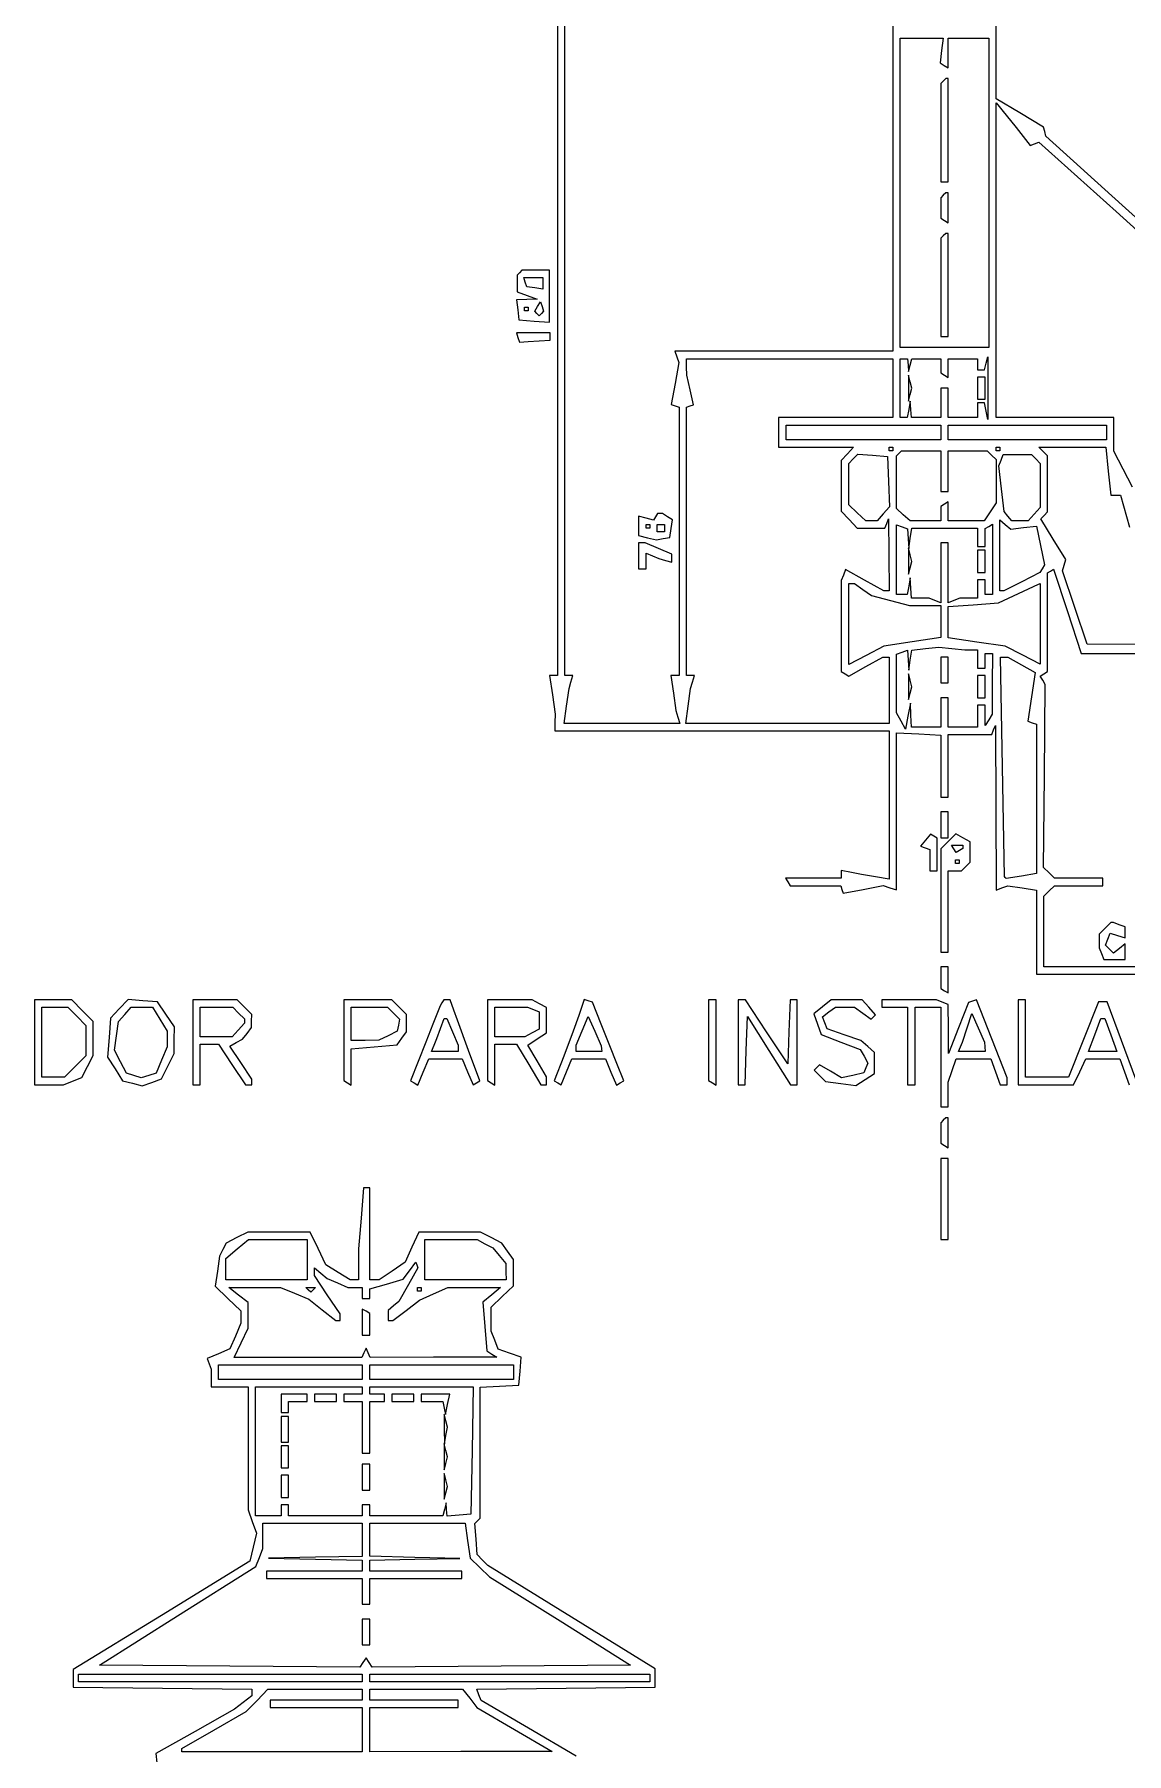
# Paper-space layout 'AN-08-DGE-065-A' of a CAD drawing. Header units: metres, sheet in millimetres. Extents: x 12 to 193, y 4 to 291.
# Drawn here: x 85.4 to 122.8, y 156.1 to 215.1 of the extents above; entities that cross this region are included whole.
import ezdxf

# ---------------------------------------------------------------- set-up
doc = ezdxf.new("R2010")
doc.units = ezdxf.units.M
doc.layers.add('DGE_CONTORNOS', color=7, linetype='Continuous', lineweight=0)
doc.layers.add('DGE_DATOS', color=7, linetype='Continuous', lineweight=0)

# ---------------------------------------------------------------- blocks, each defined once
blk = doc.blocks.new('LP_REF_DGE_MT_065_A')
at = {"layer": 'DGE_CONTORNOS'}
for points in [[(114.825, 220.253), (114.825, 212.241), (114.825, 204.23), (111.081, 204.23), (107.336, 204.23), (107.408, 204.04), (107.481, 203.851), (107.347, 203.127), (107.213, 202.403), (107.351, 202.357), (107.489, 202.311), (107.489, 197.706), (107.489, 193.1), (107.349, 193.1), (107.208, 193.1), (107.293, 192.499), (107.377, 191.898), (107.442, 191.677), (107.506, 191.456), (105.523, 191.456), (103.54, 191.456), (103.625, 192.056), (103.709, 192.657), (103.774, 192.879), (103.839, 193.1), (103.704, 193.1), (103.569, 193.1), (103.569, 205.747), (103.569, 218.395)], [(103.316, 218.374), (103.316, 205.737), (103.316, 193.1), (103.177, 193.1), (103.039, 193.1), (103.138, 192.436), (103.237, 191.772), (103.226, 191.487), (103.216, 191.203), (108.957, 191.203), (114.699, 191.203), (114.699, 188.659), (114.699, 186.116), (114.224, 186.197), (113.75, 186.279), (113.402, 186.348), (113.054, 186.417), (113.054, 186.28), (113.054, 186.144), (112.098, 186.144), (111.142, 186.144), (111.221, 186.017), (111.299, 185.891), (112.166, 185.891), (113.033, 185.891), (113.076, 185.762), (113.119, 185.633), (113.806, 185.763), (114.492, 185.893), (114.722, 185.82), (114.952, 185.747), (114.951, 188.443), (114.951, 191.139), (115.71, 191.097), (116.469, 191.054), (116.469, 189.99), (116.469, 188.926), (116.596, 188.926), (116.722, 188.926), (116.722, 190.001), (116.722, 191.076), (117.471, 191.076), (118.219, 191.076), (118.283, 191.234), (118.347, 191.392), (118.357, 188.565), (118.367, 185.737), (118.566, 185.814), (118.766, 185.891), (119.262, 185.811), (119.758, 185.732), (119.758, 184.294), (119.758, 182.855), (126.335, 182.855)], [(126.461, 183.108), (120.011, 183.108), (120.011, 184.319), (120.011, 185.529), (120.191, 185.71), (120.372, 185.891), (121.203, 185.891), (122.034, 185.891), (122.034, 186.017), (122.034, 186.144), (121.203, 186.144), (120.372, 186.144), (120.184, 186.332), (119.996, 186.52), (120.026, 189.658), (120.057, 192.796), (119.969, 192.939), (119.88, 193.082), (120.009, 193.162), (120.137, 193.241), (120.137, 194.934), (120.137, 196.626), (120.239, 196.689), (120.34, 196.752), (120.817, 195.305), (121.293, 193.859), (129.379, 193.859)], [(129.476, 194.142), (121.488, 194.175), (121.066, 195.435), (120.643, 196.695), (120.703, 196.889), (120.762, 197.084), (120.33, 197.779), (119.898, 198.475), (120.017, 198.595), (120.137, 198.715), (120.137, 199.677), (120.137, 200.638), (119.985, 200.79), (119.834, 200.941), (120.983, 200.941), (122.131, 200.941), (122.219, 200.119), (122.308, 199.297), (122.47, 199.297), (122.633, 199.297), (122.946, 198.19)], [(123.044, 199.564), (122.729, 200.185), (122.414, 200.806), (122.414, 201.38), (122.414, 201.953), (120.39, 201.953), (118.367, 201.953), (118.367, 207.354), (118.367, 212.754), (118.468, 212.634), (118.569, 212.514), (119.052, 211.905), (119.535, 211.297), (119.685, 211.354), (119.836, 211.412), (122.485, 209.024), (125.133, 206.635)], [(125.31, 206.886), (122.692, 209.249), (120.074, 211.612), (120.035, 211.769), (119.996, 211.926), (119.183, 212.409), (118.371, 212.893), (118.369, 216.593)], [(123.168, 179.251), (122.675, 180.579), (122.183, 181.907), (122.03, 181.907), (121.877, 181.907), (121.366, 180.61), (120.854, 179.314), (120.116, 179.314), (119.378, 179.314), (119.378, 180.642), (119.378, 181.97), (119.252, 181.97), (119.125, 181.97), (119.125, 180.516), (119.125, 179.061), (120.076, 179.061), (121.027, 179.061), (121.238, 179.504), (121.449, 179.946), (122.032, 179.946), (122.616, 179.946), (122.776, 179.504), (122.936, 179.061)], [(103.948, 156.017), (102.32, 156.973), (100.691, 157.928), (100.617, 158.121), (100.543, 158.315), (103.605, 158.349), (106.667, 158.383), (106.667, 158.698), (106.667, 159.013), (103.792, 160.785), (100.917, 162.556), (100.735, 162.746), (100.552, 162.936), (100.516, 163.468), (100.48, 164), (100.57, 164.09), (100.66, 164.179), (100.66, 166.428), (100.66, 168.677), (101.324, 168.715), (101.988, 168.753), (102.027, 169.232), (102.067, 169.71), (101.67, 169.848), (101.274, 169.986), (101.156, 170.295), (101.039, 170.604), (101.039, 171.015), (101.039, 171.425), (101.418, 171.789), (101.798, 172.152), (101.798, 172.606), (101.798, 173.061), (101.6, 173.342), (101.403, 173.624), (101.038, 173.813), (100.672, 174.002), (99.61, 174.002), (98.548, 174.002), (98.314, 173.484), (98.081, 172.966), (97.633, 172.662), (97.186, 172.358), (97.026, 172.358), (96.865, 172.358), (96.865, 173.939), (96.865, 175.52), (96.757, 175.52), (96.65, 175.52), (96.568, 174.476), (96.487, 173.433), (96.487, 172.896), (96.486, 172.358), (96.343, 172.358), (96.199, 172.358), (95.782, 172.616), (95.365, 172.873), (95.092, 173.438), (94.819, 174.002), (93.749, 174.002), (92.679, 174.002), (92.309, 173.811), (91.94, 173.62), (91.827, 173.4), (91.714, 173.18), (91.636, 172.665), (91.557, 172.151), (91.998, 171.724), (92.438, 171.297), (92.438, 171.084), (92.438, 170.871), (92.254, 170.431), (92.07, 169.99), (91.679, 169.828), (91.287, 169.666), (91.357, 169.484), (91.427, 169.302), (91.427, 168.996), (91.427, 168.69), (92.059, 168.69), (92.691, 168.69), (92.691, 166.581), (92.691, 164.471), (92.836, 164.073), (92.98, 163.674), (92.865, 163.189), (92.75, 162.704), (89.717, 160.847), (86.684, 158.991), (86.684, 158.687), (86.684, 158.383), (89.751, 158.349), (92.818, 158.315), (92.818, 158.2), (92.818, 158.085), (92.523, 157.854), (92.228, 157.624), (90.878, 156.865), (89.528, 156.106), (89.561, 155.79)]]:
    blk.add_lwpolyline(points, dxfattribs=at)
for points in [[(116.495, 214.552), (116.445, 214.125), (116.584, 214.039), (116.722, 213.953), (116.722, 214.467), (116.722, 214.98), (117.418, 214.98), (118.114, 214.98), (118.114, 209.668), (118.114, 204.356), (116.596, 204.356), (115.078, 204.356), (115.078, 209.668), (115.078, 214.98), (115.812, 214.98), (116.545, 214.98)], [(116.554, 213.504), (116.469, 213.42), (116.469, 211.734), (116.469, 210.047), (116.596, 210.047), (116.722, 210.047), (116.722, 211.818), (116.722, 213.589), (116.68, 213.589), (116.638, 213.589)], [(116.554, 209.584), (116.469, 209.499), (116.469, 209.149), (116.469, 208.798), (116.596, 208.719), (116.722, 208.641), (116.722, 209.155), (116.722, 209.668), (116.68, 209.668), (116.638, 209.668)], [(116.554, 208.192), (116.469, 208.108), (116.469, 206.422), (116.469, 204.736), (116.596, 204.736), (116.722, 204.736), (116.722, 206.506), (116.722, 208.277), (116.68, 208.277), (116.638, 208.277)], [(102.009, 206.928), (101.924, 206.843), (101.924, 206.559), (101.924, 206.274), (102.272, 206.147), (102.62, 206.02), (102.264, 206.01), (101.908, 206), (101.948, 205.652), (101.988, 205.305), (102.514, 205.266), (103.04, 205.228), (103.04, 206.12), (103.04, 207.012), (102.567, 207.012), (102.093, 207.012)], [(102.81, 206.561), (102.81, 206.362), (102.535, 206.403), (102.26, 206.443), (102.208, 206.601), (102.156, 206.759), (102.483, 206.759), (102.81, 206.759)], [(102.76, 205.529), (102.683, 205.452), (102.607, 205.528), (102.531, 205.604), (102.63, 205.764), (102.73, 205.925), (102.783, 205.765), (102.836, 205.605)], [(102.304, 205.684), (102.304, 205.621), (102.241, 205.621), (102.177, 205.621), (102.177, 205.684), (102.177, 205.747), (102.241, 205.747), (102.304, 205.747)], [(101.956, 204.704), (102.009, 204.546), (102.156, 204.558), (102.304, 204.571), (102.683, 204.59), (103.063, 204.609), (103.063, 204.736), (103.063, 204.862), (102.483, 204.862), (101.903, 204.862)], [(114.825, 202.965), (114.825, 201.953), (112.865, 201.953), (110.904, 201.953), (110.904, 201.447), (110.904, 200.941), (112.189, 200.941), (113.473, 200.941), (113.264, 200.71), (113.054, 200.479), (113.054, 199.611), (113.054, 198.744), (113.329, 198.452), (113.604, 198.159), (114.078, 198.159), (114.551, 198.159), (114.615, 198.317), (114.679, 198.475), (114.689, 197.242), (114.699, 196.009), (114.604, 196.011), (114.509, 196.013), (113.853, 196.375), (113.196, 196.737), (113.125, 196.552), (113.054, 196.368), (113.054, 194.804), (113.054, 193.241), (113.184, 193.161), (113.313, 193.081), (113.895, 193.407), (114.478, 193.732), (114.588, 193.732), (114.699, 193.732), (114.699, 192.594), (114.699, 191.456), (111.206, 191.456), (107.714, 191.456), (107.798, 192.056), (107.883, 192.657), (107.948, 192.879), (108.012, 193.1), (107.877, 193.1), (107.742, 193.1), (107.742, 197.706), (107.742, 202.311), (107.863, 202.354), (107.984, 202.396), (107.866, 202.902), (107.748, 203.408), (107.745, 203.692), (107.742, 203.977), (111.284, 203.977), (114.825, 203.977)], [(115.346, 203.755), (115.36, 203.534), (115.418, 203.755), (115.476, 203.977), (115.973, 203.977), (116.469, 203.977), (116.469, 203.731), (116.469, 203.486), (116.596, 203.408), (116.722, 203.329), (116.722, 203.653), (116.722, 203.977), (117.228, 203.977), (117.734, 203.977), (117.734, 203.787), (117.734, 203.597), (117.851, 203.597), (117.969, 203.597), (118.026, 203.819), (118.084, 204.04), (118.082, 202.965), (118.079, 201.89), (118.024, 202.174), (117.97, 202.459), (117.852, 202.459), (117.734, 202.459), (117.734, 202.206), (117.734, 201.953), (117.228, 201.953), (116.722, 201.953), (116.722, 202.459), (116.722, 202.965), (116.596, 202.965), (116.469, 202.965), (116.469, 202.459), (116.469, 201.953), (115.963, 201.953), (115.458, 201.953), (115.44, 202.238), (115.423, 202.522), (115.368, 202.238), (115.313, 201.953), (115.196, 201.953), (115.078, 201.953), (115.078, 202.965), (115.078, 203.977), (115.205, 203.977), (115.331, 203.977)], [(115.36, 202.965), (115.36, 202.522), (115.418, 202.744), (115.476, 202.965), (115.418, 203.186), (115.36, 203.408)], [(117.734, 202.965), (117.734, 202.585), (117.861, 202.585), (117.987, 202.585), (117.987, 202.965), (117.987, 203.344), (117.861, 203.344), (117.734, 203.344)], [(116.469, 201.447), (116.469, 201.194), (113.813, 201.194), (111.157, 201.194), (111.157, 201.447), (111.157, 201.7), (113.813, 201.7), (116.469, 201.7)], [(122.161, 201.447), (122.161, 201.194), (119.442, 201.194), (116.722, 201.194), (116.722, 201.447), (116.722, 201.7), (119.442, 201.7), (122.161, 201.7)], [(114.673, 199.756), (114.711, 198.888), (114.495, 198.65), (114.28, 198.412), (114.086, 198.412), (113.893, 198.412), (113.6, 198.687), (113.307, 198.962), (113.307, 199.673), (113.307, 200.385), (113.465, 200.542), (113.622, 200.7), (114.129, 200.662), (114.635, 200.625)], [(114.825, 200.878), (114.825, 200.815), (114.762, 200.815), (114.699, 200.815), (114.699, 200.878), (114.699, 200.941), (114.762, 200.941), (114.825, 200.941)], [(116.469, 200.119), (116.469, 199.424), (116.596, 199.424), (116.722, 199.424), (116.722, 200.119), (116.722, 200.815), (117.393, 200.815), (118.063, 200.815), (118.215, 200.663), (118.367, 200.511), (118.367, 199.773), (118.367, 199.035), (118.162, 198.724), (117.958, 198.412), (117.34, 198.412), (116.722, 198.412), (116.722, 198.735), (116.722, 199.059), (116.596, 198.981), (116.469, 198.903), (116.469, 198.657), (116.469, 198.412), (115.942, 198.412), (115.414, 198.412), (115.183, 198.621), (114.952, 198.83), (114.952, 199.738), (114.952, 200.646), (115.036, 200.73), (115.12, 200.815), (115.795, 200.815), (116.469, 200.815)], [(118.493, 200.878), (118.493, 200.815), (118.43, 200.815), (118.367, 200.815), (118.367, 200.878), (118.367, 200.941), (118.43, 200.941), (118.493, 200.941)], [(119.733, 200.537), (119.884, 200.385), (119.884, 199.63), (119.884, 198.874), (119.675, 198.643), (119.466, 198.412), (119.185, 198.412), (118.903, 198.412), (118.771, 198.571), (118.639, 198.73), (118.55, 199.514), (118.462, 200.298), (118.537, 200.493), (118.612, 200.688), (119.096, 200.688), (119.581, 200.688)], [(106.675, 198.55), (106.604, 198.436), (106.351, 198.502), (106.098, 198.568), (106.098, 198.239), (106.098, 197.911), (106.404, 197.834), (106.711, 197.757), (106.942, 197.801), (107.173, 197.845), (107.216, 198.146), (107.259, 198.446), (107.089, 198.554), (106.92, 198.661), (106.833, 198.663), (106.745, 198.665)], [(106.478, 198.222), (106.478, 198.159), (106.414, 198.159), (106.351, 198.159), (106.351, 198.222), (106.351, 198.285), (106.414, 198.285), (106.478, 198.285)], [(106.983, 198.159), (106.983, 198.032), (106.857, 198.032), (106.731, 198.032), (106.731, 198.159), (106.731, 198.285), (106.857, 198.285), (106.983, 198.285)], [(115.35, 197.797), (115.369, 197.463), (115.422, 197.811), (115.474, 198.159), (116.604, 198.159), (117.734, 198.159), (117.734, 197.843), (117.734, 197.526), (117.861, 197.526), (117.987, 197.526), (117.987, 197.835), (117.987, 198.144), (118.114, 198.222), (118.24, 198.3), (118.24, 197.091), (118.24, 195.882), (118.114, 195.882), (117.987, 195.882), (117.987, 196.135), (117.987, 196.388), (117.861, 196.388), (117.734, 196.388), (117.734, 196.072), (117.734, 195.756), (117.428, 195.756), (117.122, 195.756), (116.922, 195.679), (116.722, 195.602), (116.722, 196.628), (116.722, 197.653), (116.596, 197.653), (116.469, 197.653), (116.469, 196.628), (116.469, 195.602), (116.269, 195.679), (116.069, 195.756), (115.763, 195.756), (115.458, 195.756), (115.44, 196.104), (115.423, 196.451), (115.368, 196.167), (115.313, 195.882), (115.133, 195.882), (114.952, 195.882), (114.952, 197.08), (114.952, 198.277), (115.141, 198.205), (115.331, 198.132)], [(119.31, 198.182), (119.751, 198.234), (119.889, 197.566), (120.028, 196.898), (119.947, 196.767), (119.866, 196.636), (119.247, 196.323), (118.628, 196.009), (118.56, 196.009), (118.493, 196.009), (118.493, 197.226), (118.493, 198.443), (118.681, 198.287), (118.869, 198.131)], [(106.098, 197.21), (106.098, 196.768), (106.225, 196.768), (106.351, 196.768), (106.351, 197.034), (106.351, 197.301), (106.572, 197.209), (106.794, 197.118), (107.015, 197.055), (107.236, 196.991), (107.236, 197.131), (107.236, 197.27), (106.778, 197.462), (106.32, 197.653), (106.209, 197.653), (106.098, 197.653)], [(115.36, 197.021), (115.36, 196.578), (115.418, 196.799), (115.476, 197.021), (115.418, 197.242), (115.36, 197.463)], [(117.734, 197.021), (117.734, 196.641), (117.861, 196.641), (117.987, 196.641), (117.987, 197.021), (117.987, 197.4), (117.861, 197.4), (117.734, 197.4)], [(113.795, 196.058), (114.086, 195.854), (114.74, 195.68), (115.394, 195.506), (115.932, 195.504), (116.469, 195.503), (116.469, 194.956), (116.469, 194.41), (115.489, 194.258), (114.509, 194.105), (113.908, 193.791), (113.307, 193.477), (113.307, 194.869), (113.307, 196.262), (113.406, 196.262), (113.504, 196.262)], [(119.884, 194.877), (119.884, 193.491), (119.284, 193.8), (118.683, 194.109), (117.703, 194.252), (116.722, 194.395), (116.722, 194.932), (116.722, 195.469), (117.585, 195.531), (118.448, 195.592), (119.135, 195.917), (119.821, 196.241), (119.853, 196.251), (119.884, 196.262)], [(117.513, 193.987), (117.734, 193.985), (117.734, 193.669), (117.734, 193.353), (117.861, 193.353), (117.987, 193.353), (117.987, 193.606), (117.987, 193.859), (118.114, 193.859), (118.24, 193.859), (118.238, 192.815), (118.236, 191.772), (118.114, 191.582), (117.991, 191.392), (117.989, 191.74), (117.987, 192.088), (117.861, 192.088), (117.734, 192.088), (117.734, 191.709), (117.734, 191.329), (117.228, 191.329), (116.722, 191.329), (116.722, 191.835), (116.722, 192.341), (116.596, 192.341), (116.469, 192.341), (116.469, 191.835), (116.469, 191.329), (115.963, 191.329), (115.458, 191.329), (115.441, 191.74), (115.424, 192.151), (115.343, 191.709), (115.261, 191.266), (115.106, 191.542), (114.952, 191.818), (114.952, 192.825), (114.952, 193.832), (115.141, 193.904), (115.331, 193.977), (115.35, 193.633), (115.369, 193.29), (115.421, 193.63), (115.473, 193.971), (115.94, 194.025), (116.406, 194.08), (116.849, 194.034), (117.291, 193.988)], [(116.469, 193.29), (116.469, 192.847), (116.596, 192.847), (116.722, 192.847), (116.722, 193.29), (116.722, 193.732), (116.596, 193.732), (116.469, 193.732)], [(119.24, 193.471), (119.706, 193.209), (119.581, 192.372), (119.456, 191.535), (119.607, 191.485), (119.758, 191.435), (119.758, 188.869), (119.758, 186.303), (119.235, 186.219), (118.712, 186.135), (118.683, 186.171), (118.653, 186.207), (118.584, 189.97), (118.516, 193.732), (118.645, 193.732), (118.775, 193.732)], [(115.36, 192.72), (115.36, 192.278), (115.418, 192.499), (115.476, 192.72), (115.418, 192.942), (115.36, 193.163)], [(117.734, 192.72), (117.734, 192.341), (117.861, 192.341), (117.987, 192.341), (117.987, 192.72), (117.987, 193.1), (117.861, 193.1), (117.734, 193.1)], [(116.469, 187.978), (116.469, 187.535), (116.596, 187.535), (116.722, 187.535), (116.722, 187.978), (116.722, 188.42), (116.596, 188.42), (116.469, 188.42)], [(115.946, 187.45), (115.774, 187.241), (115.932, 187.188), (116.09, 187.134), (116.09, 186.766), (116.09, 186.397), (116.216, 186.397), (116.343, 186.397), (116.343, 186.958), (116.343, 187.52), (116.231, 187.589), (116.119, 187.659)], [(116.725, 187.411), (116.469, 187.156), (116.469, 185.385), (116.469, 183.614), (116.596, 183.614), (116.722, 183.614), (116.722, 185.005), (116.722, 186.397), (116.95, 186.397), (117.178, 186.397), (117.329, 186.548), (117.481, 186.7), (117.481, 187.05), (117.481, 187.4), (117.231, 187.533), (116.981, 187.667)], [(117.228, 187.226), (117.228, 187.17), (117.111, 187.098), (116.993, 187.025), (116.913, 187.153), (116.834, 187.282), (117.031, 187.282), (117.228, 187.282)], [(117.102, 186.713), (117.102, 186.65), (117.039, 186.65), (116.975, 186.65), (116.975, 186.713), (116.975, 186.776), (117.039, 186.776), (117.102, 186.776)], [(122.107, 184.427), (121.908, 184.229), (121.908, 183.995), (121.908, 183.761), (121.985, 183.561), (122.062, 183.361), (122.427, 183.361), (122.793, 183.361), (122.793, 183.63), (122.793, 183.898), (122.598, 183.736), (122.403, 183.574), (122.265, 183.712), (122.127, 183.85), (122.207, 184.057), (122.286, 184.264), (122.54, 184.184), (122.793, 184.103), (122.793, 184.288), (122.793, 184.473), (122.593, 184.549), (122.393, 184.626), (122.349, 184.626), (122.305, 184.626)], [(116.469, 182.736), (116.469, 182.364), (116.596, 182.286), (116.722, 182.208), (116.722, 182.658), (116.722, 183.108), (116.596, 183.108), (116.469, 183.108)], [(85.356, 180.516), (85.356, 179.061), (85.853, 179.061), (86.351, 179.061), (86.669, 179.182), (86.988, 179.303), (87.183, 179.682), (87.379, 180.06), (87.379, 180.646), (87.379, 181.231), (87.01, 181.6), (86.64, 181.97), (85.998, 181.97), (85.356, 181.97)], [(88.271, 181.661), (87.969, 181.34), (87.92, 180.675), (87.871, 180.01), (88.127, 179.602), (88.383, 179.194), (88.721, 179.11), (89.059, 179.025), (89.389, 179.141), (89.719, 179.257), (89.934, 179.697), (90.15, 180.136), (90.156, 180.592), (90.162, 181.047), (89.873, 181.477), (89.584, 181.907), (89.079, 181.944), (88.573, 181.982)], [(90.794, 180.516), (90.794, 179.061), (90.921, 179.061), (91.047, 179.061), (91.047, 179.757), (91.047, 180.452), (91.362, 180.452), (91.677, 180.452), (92.139, 179.757), (92.601, 179.061), (92.709, 179.061), (92.818, 179.061), (92.817, 179.156), (92.817, 179.251), (92.441, 179.817), (92.066, 180.383), (92.284, 180.503), (92.502, 180.624), (92.656, 180.823), (92.81, 181.022), (92.814, 181.243), (92.818, 181.464), (92.565, 181.717), (92.312, 181.97), (91.553, 181.97), (90.794, 181.97)], [(95.98, 180.586), (95.98, 179.203), (96.106, 179.124), (96.233, 179.046), (96.233, 179.669), (96.233, 180.291), (97.018, 180.362), (97.803, 180.433), (97.967, 180.657), (98.13, 180.88), (98.13, 181.172), (98.13, 181.464), (97.877, 181.717), (97.624, 181.97), (96.802, 181.97), (95.98, 181.97)], [(99.347, 181.869), (99.284, 181.767), (99.036, 181.141), (98.787, 180.516), (98.526, 179.857), (98.264, 179.198), (98.389, 179.12), (98.515, 179.043), (98.703, 179.495), (98.892, 179.946), (99.466, 179.946), (100.04, 179.946), (100.227, 179.499), (100.414, 179.051), (100.532, 179.124), (100.65, 179.197), (100.262, 180.236), (99.875, 181.274), (99.749, 181.622), (99.623, 181.97), (99.516, 181.97), (99.41, 181.97)], [(100.912, 180.586), (100.912, 179.203), (101.039, 179.124), (101.165, 179.046), (101.165, 179.749), (101.165, 180.452), (101.538, 180.452), (101.91, 180.452), (102.326, 179.757), (102.742, 179.061), (102.839, 179.061), (102.936, 179.061), (102.936, 179.197), (102.936, 179.332), (102.617, 179.876), (102.299, 180.42), (102.617, 180.629), (102.936, 180.838), (102.936, 181.273), (102.936, 181.708), (102.692, 181.839), (102.447, 181.97), (101.68, 181.97), (100.912, 181.97)], [(104.04, 181.438), (103.851, 180.895), (103.527, 180.045), (103.203, 179.194), (103.319, 179.123), (103.434, 179.051), (103.622, 179.499), (103.809, 179.946), (104.383, 179.946), (104.956, 179.946), (105.145, 179.495), (105.334, 179.043), (105.459, 179.12), (105.585, 179.198), (105.349, 179.793), (105.113, 180.389), (104.811, 181.139), (104.509, 181.889), (104.369, 181.935), (104.229, 181.982)], [(108.501, 180.586), (108.501, 179.203), (108.628, 179.124), (108.754, 179.046), (108.754, 180.508), (108.754, 181.97), (108.628, 181.97), (108.501, 181.97)], [(109.513, 180.516), (109.513, 179.061), (109.635, 179.061), (109.757, 179.061), (109.793, 180.231), (109.829, 181.401), (110.568, 180.231), (111.306, 179.061), (111.422, 179.061), (111.537, 179.061), (111.537, 180.516), (111.537, 181.97), (111.415, 181.97), (111.294, 181.97), (111.257, 180.875), (111.221, 179.78), (110.492, 180.875), (109.764, 181.97), (109.639, 181.97), (109.513, 181.97)], [(112.407, 181.73), (112.111, 181.491), (112.236, 181.136), (112.361, 180.78), (113.034, 180.522), (113.706, 180.263), (113.834, 180.034), (113.961, 179.805), (113.896, 179.635), (113.83, 179.464), (113.446, 179.38), (113.062, 179.296), (112.682, 179.52), (112.303, 179.743), (112.212, 179.652), (112.121, 179.561), (112.317, 179.365), (112.514, 179.168), (113.034, 179.098), (113.555, 179.029), (113.874, 179.238), (114.193, 179.446), (114.193, 179.803), (114.193, 180.16), (113.961, 180.37), (113.729, 180.58), (113.149, 180.777), (112.569, 180.975), (112.489, 181.185), (112.408, 181.394), (112.629, 181.556), (112.85, 181.717), (113.177, 181.717), (113.504, 181.717), (113.793, 181.515), (114.083, 181.312), (114.158, 181.387), (114.233, 181.463), (114.004, 181.716), (113.774, 181.97), (113.239, 181.97), (112.703, 181.97)], [(114.446, 181.844), (114.446, 181.717), (114.888, 181.717), (115.331, 181.717), (115.331, 180.389), (115.331, 179.061), (115.458, 179.061), (115.584, 179.061), (115.584, 180.389), (115.584, 181.717), (116.027, 181.717), (116.469, 181.717), (116.469, 180.01), (116.469, 178.302), (116.596, 178.302), (116.722, 178.302), (116.722, 178.726), (116.722, 179.15), (116.861, 179.548), (117, 179.946), (117.595, 179.946), (118.189, 179.946), (118.349, 179.504), (118.509, 179.061), (118.628, 179.061), (118.746, 179.061), (118.746, 179.181), (118.746, 179.301), (118.218, 180.639), (117.69, 181.976), (117.556, 181.932), (117.422, 181.887), (117.08, 181.012), (116.738, 180.136), (116.73, 180.976), (116.722, 181.817), (116.522, 181.893), (116.322, 181.97), (115.384, 181.97), (114.446, 181.97)], [(86.816, 181.407), (87.126, 181.096), (87.126, 180.575), (87.126, 180.054), (86.757, 179.684), (86.387, 179.314), (85.998, 179.314), (85.609, 179.314), (85.609, 180.516), (85.609, 181.717), (86.057, 181.717), (86.505, 181.717)], [(89.657, 181.306), (89.908, 180.895), (89.908, 180.626), (89.909, 180.357), (89.721, 179.908), (89.534, 179.459), (89.279, 179.378), (89.023, 179.297), (88.769, 179.378), (88.515, 179.459), (88.313, 179.85), (88.11, 180.241), (88.177, 180.736), (88.243, 181.231), (88.463, 181.474), (88.683, 181.717), (89.045, 181.717), (89.407, 181.717)], [(92.366, 181.518), (92.565, 181.32), (92.565, 181.244), (92.565, 181.168), (92.356, 180.937), (92.146, 180.705), (91.597, 180.705), (91.047, 180.705), (91.047, 181.211), (91.047, 181.717), (91.607, 181.717), (92.167, 181.717)], [(97.685, 181.512), (97.89, 181.307), (97.851, 181.104), (97.812, 180.901), (97.496, 180.742), (97.181, 180.583), (96.707, 180.581), (96.233, 180.579), (96.233, 181.148), (96.233, 181.717), (96.856, 181.717), (97.48, 181.717)], [(99.709, 180.88), (99.901, 180.422), (99.901, 180.31), (99.901, 180.199), (99.444, 180.199), (98.988, 180.199), (99.078, 180.421), (99.168, 180.642), (99.294, 180.99), (99.419, 181.338), (99.469, 181.338), (99.518, 181.338)], [(102.483, 181.64), (102.683, 181.564), (102.683, 181.265), (102.683, 180.967), (102.439, 180.836), (102.194, 180.705), (101.68, 180.705), (101.165, 180.705), (101.165, 181.211), (101.165, 181.717), (101.724, 181.717), (102.283, 181.717)], [(104.824, 180.294), (104.833, 180.199), (104.391, 180.199), (103.948, 180.199), (103.948, 180.31), (103.948, 180.422), (104.155, 180.911), (104.363, 181.401), (104.589, 180.895), (104.815, 180.389)], [(117.978, 180.358), (117.987, 180.199), (117.534, 180.199), (117.081, 180.199), (117.146, 180.358), (117.212, 180.516), (117.372, 181.009), (117.533, 181.502), (117.75, 181.009), (117.968, 180.516)], [(122.304, 180.769), (122.509, 180.199), (122.025, 180.199), (121.541, 180.199), (121.752, 180.769), (121.963, 181.338), (122.031, 181.338), (122.1, 181.338)], [(116.554, 177.839), (116.469, 177.754), (116.469, 177.403), (116.469, 177.053), (116.596, 176.974), (116.722, 176.896), (116.722, 177.41), (116.722, 177.923), (116.68, 177.923), (116.638, 177.923)], [(116.469, 175.14), (116.469, 173.749), (116.596, 173.749), (116.722, 173.749), (116.722, 175.14), (116.722, 176.532), (116.596, 176.532), (116.469, 176.532)], [(94.715, 173.054), (94.715, 172.358), (93.324, 172.358), (91.933, 172.358), (91.933, 172.726), (91.933, 173.094), (92.322, 173.422), (92.711, 173.749), (93.713, 173.749), (94.715, 173.749)], [(100.821, 173.604), (101.092, 173.459), (101.314, 173.193), (101.536, 172.927), (101.541, 172.643), (101.545, 172.358), (100.154, 172.358), (98.762, 172.358), (98.762, 173.054), (98.762, 173.749), (99.656, 173.749), (100.55, 173.749)], [(98.192, 172.202), (97.869, 171.623), (97.683, 171.469), (97.498, 171.315), (97.498, 171.141), (97.498, 170.967), (97.58, 170.967), (97.663, 170.967), (98.117, 171.315), (98.571, 171.662), (99.06, 171.884), (99.549, 172.105), (100.452, 172.101), (101.355, 172.097), (101.053, 171.845), (100.752, 171.594), (100.819, 170.759), (100.886, 169.923), (101.057, 169.815), (101.229, 169.706), (99.057, 169.704), (96.886, 169.702), (96.812, 169.86), (96.739, 170.018), (96.665, 169.86), (96.591, 169.702), (94.4, 169.702), (92.208, 169.702), (92.45, 170.202), (92.691, 170.702), (92.691, 171.141), (92.691, 171.581), (92.358, 171.843), (92.025, 172.105), (92.912, 172.105), (93.799, 172.105), (94.289, 171.901), (94.778, 171.696), (95.239, 171.332), (95.7, 170.967), (95.777, 170.967), (95.853, 170.967), (95.853, 171.081), (95.853, 171.194), (95.411, 171.852), (94.968, 172.51), (94.968, 172.643), (94.968, 172.777), (95.189, 172.592), (95.411, 172.407), (95.764, 172.256), (96.118, 172.105), (96.365, 172.105), (96.612, 172.105), (96.612, 171.915), (96.612, 171.726), (96.739, 171.726), (96.865, 171.726), (96.865, 171.888), (96.865, 172.05), (97.44, 172.22), (98.015, 172.389), (98.231, 172.678), (98.446, 172.967), (98.481, 172.874), (98.516, 172.781)], [(94.926, 172.021), (94.842, 171.936), (94.757, 172.021), (94.673, 172.105), (94.842, 172.105), (95.01, 172.105)], [(98.636, 172.042), (98.636, 171.979), (98.573, 171.979), (98.509, 171.979), (98.509, 172.042), (98.509, 172.105), (98.573, 172.105), (98.636, 172.105)], [(96.612, 170.911), (96.612, 170.461), (96.739, 170.461), (96.865, 170.461), (96.865, 170.833), (96.865, 171.205), (96.739, 171.283), (96.612, 171.361)], [(96.612, 169.196), (96.612, 168.943), (94.146, 168.943), (91.68, 168.943), (91.68, 169.196), (91.68, 169.449), (94.146, 169.449), (96.612, 169.449)], [(101.798, 169.196), (101.798, 168.943), (99.332, 168.943), (96.865, 168.943), (96.865, 169.196), (96.865, 169.449), (99.332, 169.449), (101.798, 169.449)], [(96.612, 168.564), (96.612, 168.437), (96.296, 168.437), (95.98, 168.437), (95.98, 168.311), (95.98, 168.184), (96.296, 168.184), (96.612, 168.184), (96.612, 167.299), (96.612, 166.414), (96.739, 166.414), (96.865, 166.414), (96.865, 167.299), (96.865, 168.184), (97.118, 168.184), (97.371, 168.184), (97.371, 168.311), (97.371, 168.437), (97.118, 168.437), (96.865, 168.437), (96.865, 168.564), (96.865, 168.69), (98.639, 168.69), (100.413, 168.69), (100.378, 166.509), (100.343, 164.327), (99.932, 164.287), (99.521, 164.248), (99.507, 164.477), (99.492, 164.706), (99.434, 164.485), (99.376, 164.264), (98.121, 164.264), (96.865, 164.264), (96.865, 164.453), (96.865, 164.643), (96.739, 164.643), (96.612, 164.643), (96.612, 164.453), (96.612, 164.264), (95.347, 164.264), (94.083, 164.264), (94.083, 164.453), (94.083, 164.643), (93.956, 164.643), (93.83, 164.643), (93.83, 164.453), (93.83, 164.264), (93.387, 164.264), (92.944, 164.264), (92.944, 166.477), (92.944, 168.69), (94.778, 168.69), (96.612, 168.69)], [(93.83, 168.121), (93.83, 167.805), (93.956, 167.805), (94.083, 167.805), (94.083, 167.995), (94.083, 168.184), (94.399, 168.184), (94.715, 168.184), (94.715, 168.311), (94.715, 168.437), (94.272, 168.437), (93.83, 168.437)], [(94.968, 168.311), (94.968, 168.184), (95.347, 168.184), (95.727, 168.184), (95.727, 168.311), (95.727, 168.437), (95.347, 168.437), (94.968, 168.437)], [(97.624, 168.311), (97.624, 168.184), (98.003, 168.184), (98.383, 168.184), (98.383, 168.311), (98.383, 168.437), (98.003, 168.437), (97.624, 168.437)], [(98.636, 168.311), (98.636, 168.184), (99.006, 168.184), (99.376, 168.184), (99.423, 167.963), (99.471, 167.742), (99.542, 168.09), (99.613, 168.437), (99.124, 168.437), (98.636, 168.437)], [(93.83, 167.236), (93.83, 166.793), (93.956, 166.793), (94.083, 166.793), (94.083, 167.236), (94.083, 167.678), (93.956, 167.678), (93.83, 167.678)], [(99.427, 167.236), (99.429, 166.73), (99.484, 167.016), (99.539, 167.302), (99.482, 167.522), (99.424, 167.742)], [(93.83, 166.287), (93.83, 165.908), (93.956, 165.908), (94.083, 165.908), (94.083, 166.287), (94.083, 166.667), (93.956, 166.667), (93.83, 166.667)], [(99.424, 166.287), (99.424, 165.845), (99.482, 166.066), (99.54, 166.287), (99.482, 166.509), (99.424, 166.73)], [(96.612, 165.592), (96.612, 165.149), (96.739, 165.149), (96.865, 165.149), (96.865, 165.592), (96.865, 166.034), (96.739, 166.034), (96.612, 166.034)], [(93.83, 165.275), (93.83, 164.896), (93.956, 164.896), (94.083, 164.896), (94.083, 165.275), (94.083, 165.655), (93.956, 165.655), (93.83, 165.655)], [(99.424, 165.275), (99.424, 164.833), (99.482, 165.054), (99.54, 165.275), (99.482, 165.497), (99.424, 165.718)], [(96.612, 163.442), (96.612, 162.872), (95, 162.845), (93.387, 162.817), (95, 162.778), (96.612, 162.738), (96.612, 162.552), (96.612, 162.367), (94.968, 162.367), (93.324, 162.367), (93.324, 162.24), (93.324, 162.114), (94.968, 162.114), (96.612, 162.114), (96.612, 161.671), (96.612, 161.228), (96.739, 161.228), (96.865, 161.228), (96.865, 161.671), (96.865, 162.114), (98.446, 162.114), (100.027, 162.114), (100.027, 162.24), (100.027, 162.367), (98.446, 162.367), (96.865, 162.367), (96.865, 162.556), (96.865, 162.746), (98.415, 162.773), (99.964, 162.801), (98.415, 162.84), (96.865, 162.88), (96.865, 163.445), (96.865, 164.011), (98.502, 164.011), (100.138, 164.011), (100.228, 163.413), (100.317, 162.816), (100.647, 162.493), (100.976, 162.17), (103.399, 160.656), (105.821, 159.141), (101.383, 159.108), (96.945, 159.075), (96.842, 159.235), (96.739, 159.394), (96.635, 159.235), (96.532, 159.075), (92.06, 159.108), (87.587, 159.141), (90.274, 160.831), (92.961, 162.521), (93.079, 162.831), (93.197, 163.142), (93.197, 163.576), (93.197, 164.011), (94.905, 164.011), (96.612, 164.011)], [(96.612, 160.28), (96.612, 159.837), (96.739, 159.837), (96.865, 159.837), (96.865, 160.28), (96.865, 160.722), (96.739, 160.722), (96.612, 160.722)], [(96.612, 158.699), (96.612, 158.572), (91.743, 158.572), (86.873, 158.572), (86.873, 158.699), (86.873, 158.825), (91.743, 158.825), (96.612, 158.825)], [(106.478, 158.699), (106.478, 158.572), (101.671, 158.572), (96.865, 158.572), (96.865, 158.699), (96.865, 158.825), (101.671, 158.825), (106.478, 158.825)], [(96.612, 158.13), (96.612, 157.94), (95.031, 157.94), (93.45, 157.94), (93.45, 157.813), (93.45, 157.687), (95.031, 157.687), (96.612, 157.687), (96.612, 156.928), (96.612, 156.169), (93.513, 156.169), (90.415, 156.169), (90.415, 156.223), (90.415, 156.277), (91.521, 156.91), (92.628, 157.544), (93, 157.931), (93.371, 158.319), (94.992, 158.319), (96.612, 158.319)], [(100.301, 158.005), (100.548, 157.691), (101.837, 156.932), (103.126, 156.174), (99.996, 156.172), (96.865, 156.169), (96.865, 156.928), (96.865, 157.687), (98.383, 157.687), (99.901, 157.687), (99.901, 157.813), (99.901, 157.94), (98.383, 157.94), (96.865, 157.94), (96.865, 158.13), (96.865, 158.319), (98.46, 158.319), (100.054, 158.319)]]:
    blk.add_lwpolyline(points, close=True, dxfattribs=at)

psp = doc.layouts.new('AN-08-DGE-065-A')

# ---------------------------------------------------------------- block references
at = {"layer": 'DGE_DATOS'}
psp.add_blockref('LP_REF_DGE_MT_065_A', (0, 0), dxfattribs=at)

doc.saveas('drawing.dxf')
